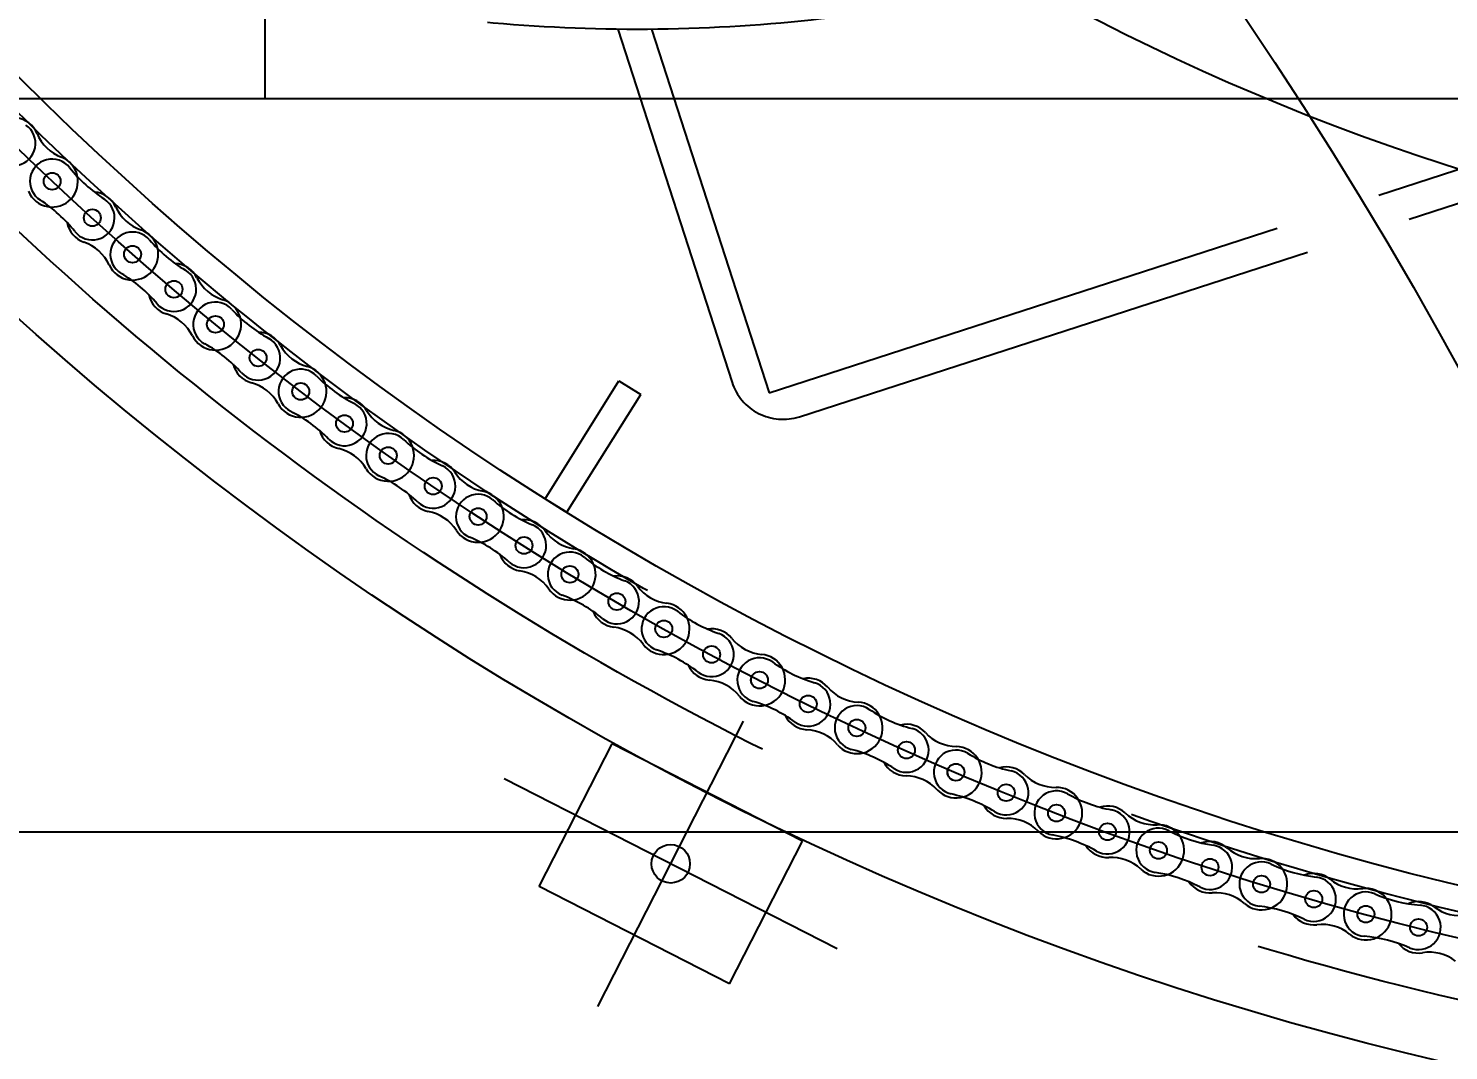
# Model space of a CAD drawing. Header units: millimetres. Extents: x 10462777 to 22643323, y 453826 to 1389191.
# Drawn here: x 11310238 to 11310903, y 584938 to 585417 of the extents above; entities that cross this region are included whole.
import ezdxf

# ---------------------------------------------------------------- set-up
doc = ezdxf.new("R2010")
doc.units = ezdxf.units.MM
doc.header["$LTSCALE"] = 200
doc.header["$MEASUREMENT"] = 0
doc.header["$PDMODE"] = 35
doc.header["$PDSIZE"] = -5
doc.linetypes.add('HIDDEN', pattern=[3.75, 2.5, -1.25])
doc.linetypes.add('PHANTOM', pattern=[2.5, 1.25, -0.25, 0.25, -0.25, 0.25, -0.25])
doc.layers.get('0').update_dxf_attribs({"linetype": 'CONTINUOUS'})
doc.layers.get('DEFPOINTS').update_dxf_attribs({"linetype": 'CONTINUOUS'})
for name, color, linetype in [('7', 7, 'CONTINUOUS'), ('CENTER', 1, 'CONTINUOUS'), ('H', 30, 'CONTINUOUS'), ('HIDDEN', 7, 'HIDDEN')]:
    doc.layers.add(name, color=color, linetype=linetype)
doc.layers.add('LAYOUT', color=8, linetype='CONTINUOUS', lineweight=25)
doc.styles.get("Standard").update_dxf_attribs({"font": 'SYMBOL'})
doc.dimstyles.new('ROMANS', dxfattribs={"dimtxt": 2.5, "dimasz": 2.5, "dimexe": 1.25, "dimexo": 0.625, "dimtad": 1, "dimdec": 4, "dimdsep": 46, "dimlunit": 6, "dimtxsty": 'Standard', "dimcen": 2.5, "dimadec": 0, "dimazin": 0, "dimtfac": 1, "dimtdec": 4, "dimtmove": 0, "dimatfit": 3, "dimfxl": 1, "dimtolj": 1, "dimtzin": 0, "dimarcsym": 0})

# ---------------------------------------------------------------- blocks, each defined once
blk = doc.blocks.new('A$C107C3577')
at = {"color": 4}
blk.add_line((2515, 232.38), (2515, 2116.11), dxfattribs=at)
at = {"color": 151}
for p, q in [((2172, 136.11), (2172, 1873.11)), ((2172, 479.11), (218, 479.11))]:
    blk.add_line(p, q, dxfattribs=at)
blk = doc.blocks.new('r710ic')
at = {"layer": 'LAYOUT', "color": 3}
blk.add_circle((272041.37, 104232.63), 2050.12, dxfattribs=at)
blk = doc.blocks.new('*D438')
at = {"layer": '7', "color": 1, "lineweight": -2, "transparency": 16777216}
for p, q in [((11309951.74, 587247.36), (11309920.41, 587267.97)), ((11309983.06, 587226.74), (11312497.65, 585572.37)), ((11312808.17, 585368.08), (11312528.98, 585551.76))]:
    blk.add_line(p, q, dxfattribs=at)
at = {"layer": '7', "color": 1, "transparency": 16777216}
for points in [[(11309955.17, 587252.58), (11309948.3, 587242.13), (11309983.06, 587226.74)], [(11312532.42, 585556.98), (11312525.54, 585546.54), (11312497.65, 585572.37)]]:
    blk.add_solid(points, dxfattribs=at)
at = {"layer": 'DEFPOINTS', "color": 0, "transparency": 16777216}
for p in [(11309983.06, 587226.74), (11312497.65, 585572.37)]:
    blk.add_point(p, dxfattribs=at)
at = {"layer": '7', "color": 4, "transparency": 16777216, "insert": (11312745.42, 585453.51), "char_height": 37.5, "attachment_point": 5, "rotation": 326.65871}
blk.add_mtext('\\A1;∅3,010', dxfattribs=at)
blk = doc.blocks.new('A$C08586AF6')
at = {"layer": '7', "color": 71, "linetype": 'PHANTOM'}
for p, q in [((1646.25, 526), (1646.25, 976)), ((1661.25, 536), (1661.25, 966)), ((1467.5, 526), (1646.25, 526)), ((1462.62, 511), (1636.25, 511))]:
    blk.add_line(p, q, dxfattribs=at)
blk.add_circle((751, 751), 751, dxfattribs=at)
blk.add_arc((1636.25, 536), 25, 270, 0, dxfattribs=at)

msp = doc.modelspace()

# ---------------------------------------------------------------- linework, layer by layer
at = {"color": 31}
for centre in [(11310249.30656, 585345.15347, 0), (11310249.3131, 585345.14751, 0), (11310268.11703, 585328.0852, 0), (11310286.92076, 585311.02265, 0), (11310286.92751, 585311.01692, 0), (11310306.31865, 585294.62503, 0), (11310325.7096, 585278.2329, 0), (11310325.71654, 585278.22742, 0), (11310345.671, 585262.52614, 0), (11310365.62528, 585246.82462, 0), (11310365.63241, 585246.81938, 0), (11310386.1256, 585231.82807, 0), (11310406.61862, 585216.83651, 0), (11310406.62593, 585216.83152, 0), (11310427.63262, 585202.56864, 0), (11310448.63913, 585188.3055, 0), (11310448.64661, 585188.30078, 0), (11310470.1409, 585174.7839, 0), (11310491.63503, 585161.26675, 0), (11310491.64267, 585161.26229, 0), (11310513.59809, 585148.50807, 0), (11310535.55335, 585135.75358, 0), (11310535.56115, 585135.74939, 0), (11310557.95064, 585123.77353, 0), (11310580.33999, 585111.7974, 0), (11310580.34793, 585111.79349, 0), (11310603.14391, 585100.61076, 0), (11310625.93977, 585089.42775, 0), (11310625.94784, 585089.42411, 0), (11310649.12223, 585079.04828, 0), (11310672.2965, 585068.67216, 0), (11310672.3047, 585068.66882, 0), (11310695.82895, 585059.11267, 0), (11310719.35309, 585049.55623, 0), (11310719.3614, 585049.55317, 0), (11310743.20653, 585040.82848, 0), (11310767.05155, 585032.10349, 0), (11310767.05996, 585032.10073, 0), (11310791.19659, 585024.21824, 0), (11310815.33313, 585016.33545, 0), (11310815.34162, 585016.33298, 0), (11310839.74002, 585009.30241, 0), (11310864.13833, 585002.27154, 0), (11310864.14691, 585002.26937, 0), (11310888.777, 584996.09937, 0)]:
    msp.add_circle(centre, 3.97, dxfattribs=at)
for centre, radius, start, end in [((11310231.11321, 585362.86541, 0), 12.05, 22.6288749, 83.22151597), ((11310231.11321, 585362.86541, 0), 10.4, 216.31620596, 55.22142496), ((11310260.94262, 585375.29983, 0), 20.26731, 202.62886589, 248.90875578), ((11310249.30656, 585345.15347, 0), 10.4, 38.32738517, 237.2325891), ((11310249.3131, 585345.14751, 0), 12.05, 317.01232909, 68.90876585), ((11310309.97021, 585393.10983, 0), 66.92976, 218.3273792, 237.2325891), ((11310249.3131, 585345.14751, 0), 12.05, 202.62886589, 317.01232909), ((11310207.45338, 585280.12883, 0), 66.92976, 38.32738517, 57.23259799), ((11310268.11703, 585328.0852, 0), 10.4, 218.3273792, 57.23259799), ((11310268.11703, 585328.0852, 0), 12.05, 24.64004802, 85.23268918), ((11310297.49169, 585341.5588, 0), 20.26731, 204.64003907, 250.91992915), ((11310268.11703, 585328.0852, 0), 12.05, 190.32728915, 250.91992915), ((11310286.92076, 585311.02265, 0), 10.4, 40.3385582, 239.24376237), ((11310286.92751, 585311.01692, 0), 12.05, 319.02350228, 70.91993909), ((11310257.55286, 585297.54331, 0), 20.26731, 24.64004802, 70.91993909), ((11310345.86405, 585361.07842, 0), 66.92976, 220.33855226, 239.24376237), ((11310286.92751, 585311.01692, 0), 12.05, 204.64003907, 319.02350228), ((11310247.37536, 585244.56926, 0), 66.92976, 40.3385582, 59.24377132), ((11310306.31865, 585294.62503, 0), 10.4, 220.33855226, 59.24377132), ((11310306.31865, 585294.62503, 0), 12.05, 26.65122131, 87.24386235), ((11310335.20236, 585309.12123, 0), 20.26731, 206.65121222, 252.9311023), ((11310306.31865, 585294.62503, 0), 12.05, 192.33846226, 252.9311023), ((11310325.7096, 585278.2329, 0), 10.4, 42.34973154, 241.25493557), ((11310325.71654, 585278.22742, 0), 12.05, 321.03467543, 72.93111235), ((11310296.83283, 585263.73122, 0), 20.26731, 26.65122131, 72.93111235), ((11310382.8599, 585330.32642, 0), 66.92976, 222.34972551, 241.25493557), ((11310345.671, 585262.52614, 0), 12.05, 28.66239459, 89.25503546), ((11310325.71654, 585278.22742, 0), 12.05, 206.65121222, 321.03467543), ((11310288.5207, 585210.43262, 0), 66.92976, 42.34973154, 61.25494433), ((11310345.671, 585262.52614, 0), 10.4, 222.34972551, 61.25494433), ((11310374.02819, 585278.02706, 0), 20.26731, 208.6623855, 254.9422755), ((11310345.671, 585262.52614, 0), 12.05, 194.34963546, 254.9422755), ((11310365.62528, 585246.82462, 0), 10.4, 44.36090456, 243.26610866), ((11310365.63241, 585246.81938, 0), 12.05, 323.04584854, 74.94228544), ((11310337.27523, 585231.31846, 0), 20.26731, 28.66239459, 74.94228544), ((11310420.91219, 585300.8917, 0), 66.92976, 224.36089874, 243.26610866), ((11310386.1256, 585231.82807, 0), 10.4, 224.36089874, 63.26611774), ((11310386.1256, 585231.82807, 0), 12.05, 30.67356763, 91.26620861), ((11310365.63241, 585246.81938, 0), 12.05, 208.6623855, 323.04584854), ((11310330.8387, 585177.76099, 0), 66.92976, 44.36090456, 63.26611774), ((11310413.92132, 585248.31462, 0), 20.26731, 210.67355866, 256.95344865), ((11310386.1256, 585231.82807, 0), 12.05, 196.36080854, 256.95344865), ((11310406.62593, 585216.83152, 0), 12.05, 325.05702192, 76.95345851), ((11310406.61862, 585216.83651, 0), 10.4, 46.37207788, 245.27728186), ((11310459.97402, 585272.81054, 0), 66.92976, 226.3720717, 245.27728186), ((11310378.83021, 585200.34497, 0), 20.26731, 30.67356763, 76.95345851), ((11310427.63262, 585202.56864, 0), 12.05, 32.68474087, 93.27738176), ((11310406.62593, 585216.83152, 0), 12.05, 210.67355866, 325.05702192), ((11310427.63262, 585202.56864, 0), 10.4, 226.3720717, 65.27729079), ((11310454.83263, 585220.02051, 0), 20.26731, 212.6847319, 258.96462189), ((11310374.27721, 585146.5946, 0), 66.92976, 46.37207788, 65.27729079), ((11310427.63262, 585202.56864, 0), 12.05, 198.3719818, 258.96462189), ((11310448.63913, 585188.3055, 0), 10.4, 48.38325103, 247.28845494), ((11310448.64661, 585188.30078, 0), 12.05, 327.06819512, 78.96463189), ((11310499.99729, 585246.11753, 0), 66.92976, 228.38324502, 247.28845494), ((11310421.4466, 585170.84891, 0), 20.26731, 32.68474087, 78.96463189), ((11310448.64661, 585188.30078, 0), 12.05, 212.6847319, 327.06819512), ((11310470.1409, 585174.7839, 0), 10.4, 228.38324502, 67.2884642), ((11310470.1409, 585174.7839, 0), 12.05, 34.69591396, 95.28855506), ((11310496.71169, 585193.17958, 0), 20.26731, 214.69590498, 260.9757951), ((11310418.78274, 585116.97186, 0), 66.92976, 48.38325103, 67.2884642), ((11310470.1409, 585174.7839, 0), 12.05, 200.38315507, 260.9757951), ((11310491.63503, 585161.26675, 0), 10.4, 50.39442413, 249.29962805), ((11310491.64267, 585161.26229, 0), 12.05, 329.07936834, 80.97580504), ((11310540.93267, 585220.84556, 0), 66.92976, 230.39441804, 249.29962805), ((11310465.07188, 585142.86661, 0), 20.26731, 34.69591396, 80.97580504), ((11310491.64267, 585161.26229, 0), 12.05, 214.69590498, 329.07936834), ((11310513.59809, 585148.50807, 0), 10.4, 230.39441804, 69.29963718), ((11310513.59809, 585148.50807, 0), 12.05, 36.7070872, 97.29972819), ((11310539.50693, 585167.82491, 0), 20.26731, 216.7070784, 262.98696839), ((11310464.30044, 585088.92926, 0), 66.92976, 50.39442413, 69.29963718), ((11310513.59809, 585148.50807, 0), 12.05, 202.3943282, 262.98696839), ((11310535.55335, 585135.75358, 0), 10.4, 52.40559748, 251.31080135), ((11310535.56115, 585135.74939, 0), 12.05, 331.09054141, 82.98697828), ((11310582.72975, 585197.02575, 0), 66.92976, 232.40559129, 251.31080135), ((11310509.6523, 585116.43255, 0), 20.26731, 36.7070872, 82.98697828), ((11310557.95064, 585123.77353, 0), 12.05, 38.71826043, 99.31090135), ((11310535.56115, 585135.74939, 0), 12.05, 216.7070784, 331.09054141), ((11310557.95064, 585123.77353, 0), 10.4, 232.40559129, 71.31081037), ((11310583.16561, 585143.98773, 0), 20.26731, 218.71825158, 264.99814142), ((11310510.77424, 585062.50136, 0), 66.92976, 52.40559748, 71.31081037), ((11310580.33999, 585111.7974, 0), 10.4, 54.4167705, 253.3219746), ((11310580.34793, 585111.79349, 0), 12.05, 333.10171461, 84.99815149), ((11310557.95064, 585123.77353, 0), 12.05, 204.40550146, 264.99814142), ((11310625.33702, 585174.68746, 0), 66.92976, 234.41676471, 253.3219746), ((11310555.13296, 585091.57929, 0), 20.26731, 38.71826043, 84.99815149), ((11310603.14391, 585100.61076, 0), 10.4, 234.41676471, 73.32198351), ((11310603.14391, 585100.61076, 0), 12.05, 40.72943353, 101.32207457), ((11310627.63394, 585121.6974, 0), 20.26731, 220.72942467, 267.00931465), ((11310580.34793, 585111.79349, 0), 12.05, 218.71825158, 333.10171461), ((11310558.14689, 585037.7207, 0), 66.92976, 54.4167705, 73.32198351), ((11310603.14391, 585100.61076, 0), 12.05, 206.41667453, 267.00931465), ((11310625.93977, 585089.42775, 0), 10.4, 56.42794354, 255.33314765), ((11310625.94784, 585089.42411, 0), 12.05, 335.11288773, 87.00932469), ((11310668.70199, 585153.8582, 0), 66.92976, 236.42793765, 255.33314765), ((11310601.4578, 585068.33746, 0), 20.26731, 40.72943353, 87.00932469), ((11310649.12223, 585079.04828, 0), 10.4, 236.42793765, 75.3331567), ((11310649.12223, 585079.04828, 0), 12.05, 42.74060669, 103.33324769), ((11310625.94784, 585089.42411, 0), 12.05, 220.72942467, 335.11288773), ((11310672.85715, 585100.9814, 0), 20.26731, 222.74059786, 269.02048779), ((11310606.36001, 585014.61782, 0), 66.92976, 56.42794354, 75.3331567), ((11310672.2965, 585068.67216, 0), 10.4, 58.43911698, 257.34432103), ((11310672.3047, 585068.66882, 0), 12.05, 337.12406098, 89.02049783), ((11310712.77124, 585134.56365, 0), 66.92976, 238.43911097, 257.34432103), ((11310649.12223, 585079.04828, 0), 12.05, 208.42784778, 269.02048779), ((11310695.82895, 585059.11267, 0), 10.4, 238.43911097, 77.34433), ((11310695.82895, 585059.11267, 0), 12.05, 44.75177997, 105.34442098), ((11310648.56977, 585046.7357, 0), 20.26731, 42.74060669, 89.02049783), ((11310672.3047, 585068.66882, 0), 12.05, 222.74059786, 337.12406098), ((11310718.77952, 585081.86524, 0), 20.26731, 224.75177091, 271.03166084), ((11310655.35422, 584993.22118, 0), 66.92976, 58.43911698, 77.34433), ((11310719.35309, 585049.55623, 0), 10.4, 60.45029001, 259.35549396), ((11310719.3614, 585049.55317, 0), 12.05, 339.13523411, 91.03167087), ((11310757.49047, 585116.82756, 0), 66.92976, 240.45028412, 259.35549396), ((11310695.82895, 585059.11267, 0), 12.05, 210.43902085, 271.03166084), ((11310743.20653, 585040.82848, 0), 10.4, 240.45028412, 79.35550308), ((11310743.20653, 585040.82848, 0), 12.05, 46.76295325, 107.35559407), ((11310765.34447, 585064.37247, 0), 20.26731, 226.76294418, 273.04283419), ((11310696.41082, 585026.8006, 0), 20.26731, 44.75177997, 91.03167087), ((11310719.3614, 585049.55317, 0), 12.05, 224.75177091, 339.13523411), ((11310767.05155, 585032.10349, 0), 10.4, 62.46146335, 261.36666727), ((11310767.05996, 585032.10073, 0), 12.05, 341.14640729, 93.04284423), ((11310705.06915, 584973.55714, 0), 66.92976, 60.45029001, 79.35550308), ((11310802.80459, 585100.67179, 0), 66.92976, 242.46145733, 261.36666727), ((11310791.19659, 585024.21824, 0), 12.05, 48.7741262, 109.36676728), ((11310743.20653, 585040.82848, 0), 12.05, 212.45019406, 273.04283419), ((11310744.92201, 585008.55673, 0), 20.26731, 46.76295325, 93.04284423), ((11310791.19659, 585024.21824, 0), 10.4, 242.46145733, 81.36667634), ((11310812.49464, 585048.52464, 0), 20.26731, 228.77411739, 275.05400732), ((11310767.05996, 585032.10073, 0), 12.05, 226.76294418, 341.14640729), ((11310755.44355, 584955.64993, 0), 66.92976, 62.46146335, 81.36667634), ((11310815.33313, 585016.33545, 0), 10.4, 64.47263652, 263.37784053), ((11310815.34162, 585016.33298, 0), 12.05, 343.15758048, 95.05401739), ((11310848.65778, 585086.11624, 0), 66.92976, 244.4726306, 263.37784053), ((11310791.19659, 585024.21824, 0), 12.05, 214.46136728, 275.05400732), ((11310839.74002, 585009.30241, 0), 10.4, 244.4726306, 83.37784956), ((11310839.74002, 585009.30241, 0), 12.05, 50.78529958, 111.3779406), ((11310860.17193, 585034.34129, 0), 20.26731, 230.78529048, 277.06518064), ((11310794.04357, 584992.02658, 0), 20.26731, 48.7741262, 95.05401739), ((11310815.34162, 585016.33298, 0), 12.05, 228.77411739, 343.15758048), ((11310864.13833, 585002.27154, 0), 10.4, 66.48380982, 265.38901378), ((11310864.14691, 585002.26937, 0), 12.05, 345.16875375, 97.06519054), ((11310894.99354, 585073.17885, 0), 66.92976, 246.48380354, 265.38901378), ((11310806.41536, 584939.52161, 0), 66.92976, 64.47263652, 83.37784956), ((11310839.74002, 585009.30241, 0), 12.05, 216.47254053, 277.06518064), ((11310888.777, 584996.09937, 0), 12.05, 52.7964727, 113.38911352), ((11310888.777, 584996.09937, 0), 10.4, 246.48380354, 85.38902277), ((11310908.3176, 585021.83987, 0), 20.26731, 232.79646385, 279.07635353), ((11310843.715, 584977.23049, 0), 20.26731, 50.78529958, 97.06519054), ((11310864.14691, 585002.26937, 0), 12.05, 230.78529048, 345.16875375), ((11310857.92179, 584925.19205, 0), 66.92976, 66.48380982, 85.38902277), ((11310888.777, 584996.09937, 0), 12.05, 218.48371354, 279.07635353), ((11310893.87508, 584964.18671, 0), 20.26731, 52.7964727, 99.07636369)]:
    msp.add_arc(centre, radius, start, end, dxfattribs=at)
at = {"layer": '7', "color": 2}
for p, q in [((11310477.22766, 585015.17028, 0), (11310511.33845, 585081.9644, 0)), ((11310600.39727, 585036.48335, 0), (11310511.33845, 585081.9644, 0)), ((11310566.28648, 584969.68923, 0), (11310600.39727, 585036.48335, 0)), ((11310566.28648, 584969.68923, 0), (11310477.22766, 585015.17028, 0))]:
    msp.add_line(p, q, dxfattribs=at)
at = {"layer": '7', "color": 4}
for radius in [1505, 1423]:
    msp.add_circle((11311240.35769, 586399.55916, 0), radius, dxfattribs=at)
at = {"layer": '7', "color": 2}
msp.add_circle((11310538.81247, 585025.82681, 0), 9, dxfattribs=at)
at = {"layer": 'CENTER'}
for p, q in [((11310504.70168, 584959.0327, 0), (11310572.92326, 585092.62093, 0)), ((11310616.73894, 584986.03089, 0), (11310460.886, 585065.62273, 0))]:
    msp.add_line(p, q, dxfattribs=at)
for radius in [1447.05, 1100]:
    msp.add_circle((11311240.35769, 586399.55916, 0), radius, dxfattribs=at)
at = {"layer": 'H'}
for p, q in [((11310480.08665, 585196.66558, 0), (11310514.58213, 585251.75698, 0)), ((11310514.58213, 585251.75698, 0), (11310524.75285, 585245.38858, 0)), ((11310490.25737, 585190.29719, 0), (11310524.75285, 585245.38858, 0)), ((11310480.08665, 585196.66558, 0), (11310490.25737, 585190.29719, 0))]:
    msp.add_line(p, q, dxfattribs=at)
at = {"layer": 'HIDDEN'}
for radius in [1475, 1435]:
    msp.add_circle((11311240.35769, 586399.55916, 0), radius, dxfattribs=at)

# ---------------------------------------------------------------- block references
at = {"xscale": 1.000514211750324, "yscale": 1.000514211750324, "zscale": 1.000514211750324, "rotation": 270}
msp.add_blockref('A$C107C3577', (11309869.70675, 587557.02935, 0), dxfattribs=at)
at = {"layer": '7', "rotation": 287.9472566882953}
msp.add_blockref('A$C08586AF6', (11309577.17596, 586650.26316, 0), dxfattribs=at)
at = {"layer": 'LAYOUT', "color": 2, "rotation": 270}
msp.add_blockref('r710ic', (11204875.24796, 856316.46559, 0), dxfattribs=at)

# ---------------------------------------------------------------- dimensions: what is measured, and where the dimension line sits
at = {"layer": '7'}
dim = msp.add_diameter_dim_2p(p1=(11309983.06347, 587226.74488, 0), p2=(11312497.65192, 585572.37343, 0), dimstyle='ROMANS', override={"dimscale": 15, "dimexo": 1, "dimgap": 1, "dimclrd": 1, "dimclre": 1, "dimclrt": 4, "dimadec": 4, "dimazin": 2}, dxfattribs=at)
dim.commit()
dim.dimension.update_dxf_attribs({"geometry": '*D438', "text_midpoint": (11312725.15101, 585422.69963, 0), "dimtype": 163})

doc.saveas('drawing.dxf')
